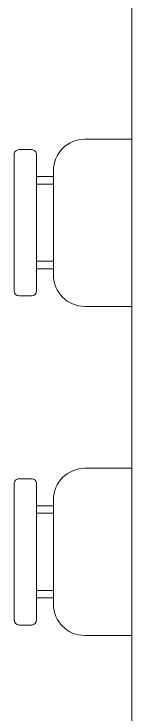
# Model space of a CAD drawing. Header units: inches. Extents: x -1714 to 6424, y -1550 to 970.
# Drawn here: x -1004.4 to -993.1, y 458.3 to 525.3 of the extents above; entities that cross this region are included whole.
import ezdxf

# ---------------------------------------------------------------- set-up
doc = ezdxf.new("R2010")
doc.units = ezdxf.units.IN
doc.header["$MEASUREMENT"] = 0
doc.layers.add('I-FURN', color=30, linetype='Continuous', lineweight=9)

# ---------------------------------------------------------------- blocks, each defined once
blk = doc.blocks.new('Dynamic_Computer_Desk_with_Chairs_8535 - 6-1470367-L1 - Architectural')
at = {"layer": 'I-FURN'}
blk.add_line((60, -25), (-130.5, -25), dxfattribs=at)
blk = doc.blocks.new('Chair-Stacking - Chair-Stacking-1470448-L1 - Architectural')
at = {"layer": 'I-FURN'}
for p, q in [((-13.549, 4.972), (-0.549, 4.972)), ((-14.049, 3.313), (-14.049, 4.472)), ((-0.049, 3.313), (-0.049, 4.472)), ((-13.549, 2.813), (-0.549, 2.813)), ((-11.456, 1.211), (-11.456, 2.813)), ((-10.737, 1.211), (-10.737, 2.813)), ((-3.337, 1.211), (-3.337, 2.813)), ((-2.632, 1.211), (-2.632, 2.813)), ((-12.049, 1.211), (-2.049, 1.211)), ((-11.456, 1.211), (-10.737, 1.211)), ((-2.632, 1.211), (-3.337, 1.211)), ((-15.049, -6.289), (-15.049, -1.789)), ((0.951, -6.289), (0.951, -1.789))]:
    blk.add_line(p, q, dxfattribs=at)
for centre, radius, start, end in [((-13.549, 4.472), 0.5, 90, 180), ((-0.549, 4.472), 0.5, 360, 90), ((-13.549, 3.313), 0.5, 180, 270), ((-0.549, 3.313), 0.5, 270, 0), ((-12.049, -1.789), 3, 90, 180), ((-2.049, -1.789), 3, 360, 90)]:
    blk.add_arc(centre, radius, start, end, dxfattribs=at)

msp = doc.modelspace()

# ---------------------------------------------------------------- block references
at = {"layer": 'I-FURN'}
for name, p, rotation in [('Dynamic_Computer_Desk_with_Chairs_8535 - 6-1470367-L1 - Architectural', (-968.10819, 456.27598), 269.9999999999997), ('Chair-Stacking - Chair-Stacking-1470448-L1 - Architectural', (-999.39684, 512.32516), 89.99999999999993), ('Chair-Stacking - Chair-Stacking-1470448-L1 - Architectural', (-999.39684, 480.82516), 89.99999999999993)]:
    msp.add_blockref(name, p, dxfattribs=dict(at, rotation=rotation))

doc.saveas('drawing.dxf')
